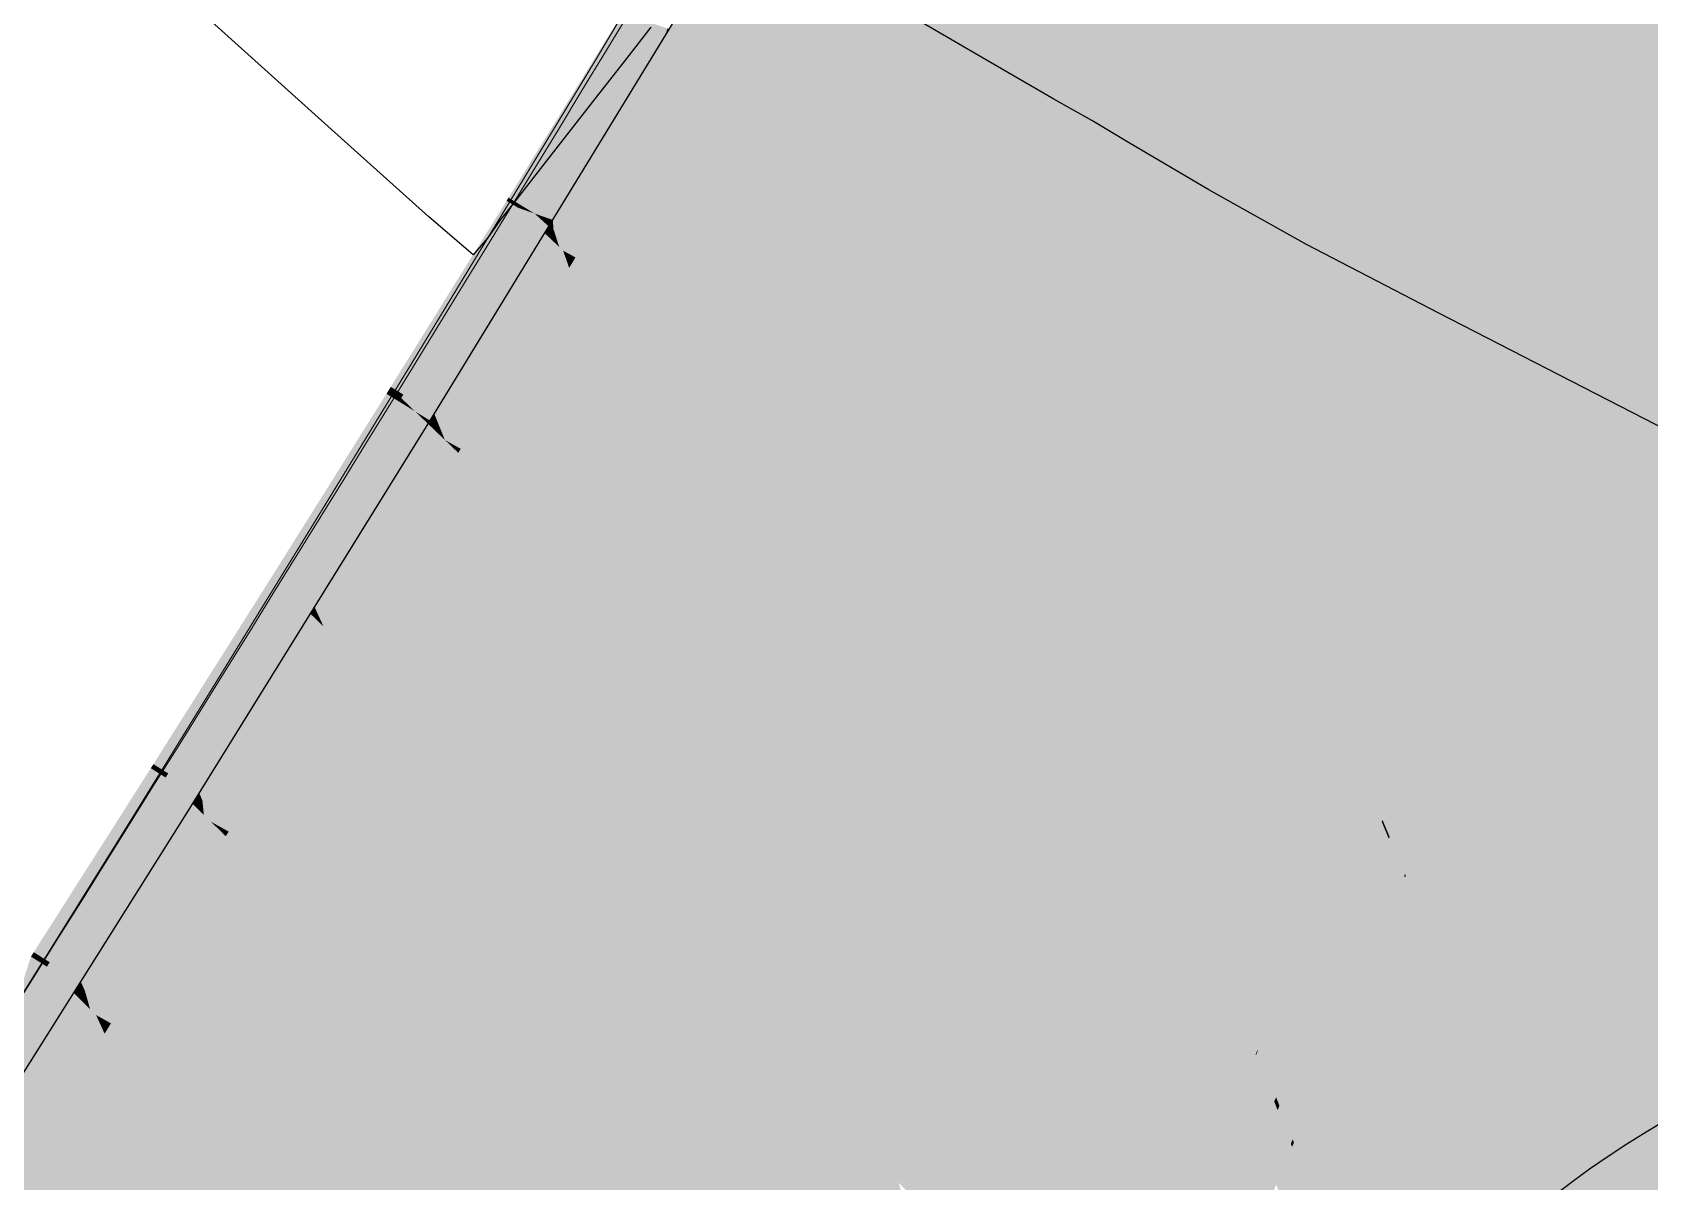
# Model space of a CAD drawing. Header units: millimetres. Extents: x 340454 to 342791, y 6993867 to 6995092.
# Drawn here: x 340717.391 to 340721.198, y 6994467.883 to 6994470.589 of the extents above; entities that cross this region are included whole.
import ezdxf

# ---------------------------------------------------------------- set-up
doc = ezdxf.new("R2010")
doc.units = ezdxf.units.MM
doc.header["$LTSCALE"] = 10
for name, color, linetype in [('A-MODELAGEM', 7, 'Continuous'), ('F-HZ-CORREDOR-FEAT', 2, 'Continuous'), ('NUMERO_DOS_LOTES', 165, 'Continuous'), ('T-HM-CURVA_INTERMEDIARIA', 45, 'Continuous'), ('URB-Calçadas', 2, 'Continuous'), ('URB-Quadras', 3, 'Continuous')]:
    doc.layers.add(name, color=color, linetype=linetype)

msp = doc.modelspace()

# ---------------------------------------------------------------- linework, layer by layer
at = {"lineweight": 20}
msp.add_lwpolyline([(340722.6258, 6994477.3139, -0.021462), (340715.5969, 6994465.5717, -0.089425), (340715.3822, 6994462.0823), (340754.7892, 6994451.2595), (340758.9926, 6994467.4562), (340722.6258, 6994477.3139, -0.022322)], format="xyb", close=True, dxfattribs=at)
at = {"layer": 'A-MODELAGEM', "color": 161, "linetype": 'Continuous', "lineweight": -3}
for points in [[(340719.991, 6994471.143), (340720.154, 6994470.7125), (340721.4369, 6994470.2799)], [(340719.991, 6994471.143), (340721.4369, 6994470.2799), (340721.6872, 6994470.7524)], [(340719.1847, 6994470.9284), (340718.9723, 6994470.5683), (340719.3692, 6994470.4319)], [(340719.1847, 6994470.9284), (340719.385, 6994470.4265), (340719.1861, 6994470.9307)], [(340719.1847, 6994470.9284), (340719.3692, 6994470.4319), (340719.385, 6994470.4265)], [(340719.189, 6994470.9356), (340719.1861, 6994470.9307), (340719.385, 6994470.4265)], [(340719.189, 6994470.9356), (340719.3914, 6994470.4243), (340719.1895, 6994470.9365)], [(340719.189, 6994470.9356), (340719.385, 6994470.4265), (340719.3914, 6994470.4243)], [(340719.1925, 6994470.9416), (340719.1895, 6994470.9365), (340719.3914, 6994470.4243)], [(340719.1925, 6994470.9416), (340719.3977, 6994470.4221), (340719.193, 6994470.9423)], [(340719.1925, 6994470.9416), (340719.3914, 6994470.4243), (340719.3977, 6994470.4221)], [(340719.193, 6994470.9423), (340719.3977, 6994470.4221), (340719.6999, 6994470.7016)], [(340719.3977, 6994470.4221), (340719.855, 6994470.265), (340719.6999, 6994470.7016)], [(340719.6999, 6994470.7016), (340719.855, 6994470.265), (340719.7632, 6994470.6636)], [(340719.7694, 6994470.6598), (340720.2932, 6994470.3447), (340720.154, 6994470.7125)], [(340720.154, 6994470.7125), (340720.2932, 6994470.3447), (340721.4369, 6994470.2799)], [(340719.7632, 6994470.6636), (340719.855, 6994470.265), (340719.9413, 6994470.2354)], [(340719.7632, 6994470.6636), (340719.9413, 6994470.2354), (340719.7694, 6994470.6598)], [(340719.7694, 6994470.6598), (340719.9465, 6994470.2336), (340720.2932, 6994470.3447)], [(340719.7694, 6994470.6598), (340719.9413, 6994470.2354), (340719.9465, 6994470.2336)], [(340718.9212, 6994470.4819), (340719.44, 6994470.2415), (340718.9536, 6994470.5364)], [(340718.9646, 6994470.5552), (340718.9536, 6994470.5364), (340719.44, 6994470.2415)], [(340718.9723, 6994470.5683), (340718.9646, 6994470.5552), (340719.3692, 6994470.4319)], [(340718.9646, 6994470.5552), (340719.44, 6994470.2415), (340719.3692, 6994470.4319)], [(340718.921, 6994470.4815), (340718.7039, 6994470.1164), (340719.131, 6994469.967)], [(340718.921, 6994470.4815), (340719.1341, 6994469.9659), (340718.9212, 6994470.4819)], [(340718.921, 6994470.4815), (340719.131, 6994469.967), (340719.1341, 6994469.9659)], [(340718.9212, 6994470.4819), (340719.1341, 6994469.9659), (340719.44, 6994470.2415)], [(340719.3692, 6994470.4319), (340719.44, 6994470.2415), (340719.385, 6994470.4265)], [(340719.385, 6994470.4265), (340719.44, 6994470.2415), (340719.4637, 6994470.2271)], [(340719.385, 6994470.4265), (340719.4637, 6994470.2271), (340719.3914, 6994470.4243)], [(340719.3914, 6994470.4243), (340719.4637, 6994470.2271), (340719.4708, 6994470.2228)], [(340719.3914, 6994470.4243), (340719.4708, 6994470.2228), (340719.3977, 6994470.4221)], [(340719.3977, 6994470.4221), (340719.4708, 6994470.2228), (340719.4778, 6994470.2185)], [(340719.3977, 6994470.4221), (340719.4778, 6994470.2185), (340719.855, 6994470.265)], [(340719.9465, 6994470.2336), (340720.3933, 6994470.0801), (340720.2932, 6994470.3447)], [(340720.2932, 6994470.3447), (340720.3933, 6994470.0801), (340721.185, 6994469.8081)], [(340720.2932, 6994470.3447), (340721.185, 6994469.8081), (340721.4369, 6994470.2799)], [(340721.4369, 6994470.2799), (340721.185, 6994469.8081), (340726.4677, 6994467.6376)], [(340719.1341, 6994469.9659), (340719.6033, 6994469.8018), (340719.44, 6994470.2415)], [(340719.44, 6994470.2415), (340719.6033, 6994469.8018), (340719.4637, 6994470.2271)], [(340719.4637, 6994470.2271), (340719.6033, 6994469.8018), (340719.636, 6994469.7903)], [(340719.4637, 6994470.2271), (340719.636, 6994469.7903), (340719.4708, 6994470.2228)], [(340719.4778, 6994470.2185), (340719.9796, 6994469.9143), (340719.855, 6994470.265)], [(340719.855, 6994470.265), (340719.9796, 6994469.9143), (340719.9413, 6994470.2354)], [(340719.9413, 6994470.2354), (340719.9796, 6994469.9143), (340720.1069, 6994469.8371)], [(340719.9413, 6994470.2354), (340720.1069, 6994469.8371), (340719.9465, 6994470.2336)], [(340719.9465, 6994470.2336), (340720.1069, 6994469.8371), (340720.1127, 6994469.8336)], [(340719.9465, 6994470.2336), (340720.1127, 6994469.8336), (340720.3933, 6994470.0801)], [(340719.4708, 6994470.2228), (340719.636, 6994469.7903), (340719.642, 6994469.7882)], [(340719.4708, 6994470.2228), (340719.642, 6994469.7882), (340719.4778, 6994470.2185)], [(340719.4778, 6994470.2185), (340719.648, 6994469.7862), (340719.9796, 6994469.9143)], [(340719.4778, 6994470.2185), (340719.642, 6994469.7882), (340719.648, 6994469.7862)], [(340718.6949, 6994470.1011), (340719.131, 6994469.967), (340718.7039, 6994470.1164)], [(340718.6697, 6994470.0587), (340719.2157, 6994469.7595), (340718.6847, 6994470.0839)], [(340718.6949, 6994470.1011), (340718.6847, 6994470.0839), (340719.2157, 6994469.7595)], [(340718.6949, 6994470.1011), (340719.2157, 6994469.7595), (340719.131, 6994469.967)], [(340720.1127, 6994469.8336), (340720.598, 6994469.5394), (340720.3933, 6994470.0801)], [(340720.3933, 6994470.0801), (340720.598, 6994469.5394), (340721.185, 6994469.8081)], [(340718.655, 6994470.0341), (340719.0058, 6994469.2681), (340718.6573, 6994470.0379)], [(340718.6573, 6994470.0379), (340719.3706, 6994469.38), (340718.6653, 6994470.0512)], [(340718.6573, 6994470.0379), (340719.0058, 6994469.2681), (340719.3706, 6994469.38)], [(340718.6697, 6994470.0587), (340718.6653, 6994470.0512), (340719.3706, 6994469.38)], [(340718.6697, 6994470.0587), (340719.3706, 6994469.38), (340719.2157, 6994469.7595)], [(340718.6471, 6994470.021), (340718.4143, 6994469.6324), (340718.8959, 6994469.3358)], [(340718.6513, 6994470.0279), (340718.6471, 6994470.021), (340718.8959, 6994469.3358)], [(340718.6513, 6994470.0279), (340718.9044, 6994469.3305), (340718.6516, 6994470.0284)], [(340718.6513, 6994470.0279), (340718.8959, 6994469.3358), (340718.9044, 6994469.3305)], [(340718.655, 6994470.0341), (340718.6516, 6994470.0284), (340718.9044, 6994469.3305)], [(340718.655, 6994470.0341), (340718.9044, 6994469.3305), (340719.0058, 6994469.2681)], [(340719.131, 6994469.967), (340719.2157, 6994469.7595), (340719.1341, 6994469.9659)], [(340719.1341, 6994469.9659), (340719.2157, 6994469.7595), (340719.2205, 6994469.7565)], [(340719.1341, 6994469.9659), (340719.2205, 6994469.7565), (340719.6033, 6994469.8018)], [(340719.648, 6994469.7862), (340720.0786, 6994469.6355), (340719.9796, 6994469.9143)], [(340719.9796, 6994469.9143), (340720.0786, 6994469.6355), (340720.1069, 6994469.8371)], [(340720.1069, 6994469.8371), (340720.0786, 6994469.6355), (340720.2099, 6994469.5896)], [(340720.1069, 6994469.8371), (340720.2099, 6994469.5896), (340720.1127, 6994469.8336)], [(340720.1127, 6994469.8336), (340720.2148, 6994469.5879), (340720.598, 6994469.5394)], [(340720.1127, 6994469.8336), (340720.2099, 6994469.5896), (340720.2148, 6994469.5879)], [(340719.2205, 6994469.7565), (340719.7375, 6994469.4406), (340719.6033, 6994469.8018)], [(340719.6033, 6994469.8018), (340719.7375, 6994469.4406), (340719.636, 6994469.7903)], [(340719.636, 6994469.7903), (340719.7375, 6994469.4406), (340719.7856, 6994469.4112)], [(340719.636, 6994469.7903), (340719.7856, 6994469.4112), (340719.642, 6994469.7882)], [(340719.642, 6994469.7882), (340719.7856, 6994469.4112), (340719.7922, 6994469.4072)], [(340719.642, 6994469.7882), (340719.7922, 6994469.4072), (340719.648, 6994469.7862)], [(340719.648, 6994469.7862), (340719.7922, 6994469.4072), (340719.7987, 6994469.4032)], [(340719.648, 6994469.7862), (340719.7987, 6994469.4032), (340720.0786, 6994469.6355)], [(340720.598, 6994469.5394), (340720.9314, 6994469.3372), (340721.185, 6994469.8081)], [(340721.185, 6994469.8081), (340720.9314, 6994469.3372), (340726.387, 6994467.3422)], [(340721.185, 6994469.8081), (340726.387, 6994467.3422), (340726.4677, 6994467.6376)], [(340719.2157, 6994469.7595), (340719.3706, 6994469.38), (340719.2205, 6994469.7565)], [(340719.2205, 6994469.7565), (340719.3793, 6994469.3717), (340719.7375, 6994469.4406)], [(340719.2205, 6994469.7565), (340719.3706, 6994469.38), (340719.3793, 6994469.3717)], [(340718.3997, 6994469.6082), (340718.8959, 6994469.3358), (340718.4143, 6994469.6324)], [(340719.7987, 6994469.4032), (340720.2616, 6994469.1204), (340720.0786, 6994469.6355)], [(340720.0786, 6994469.6355), (340720.2616, 6994469.1204), (340720.2099, 6994469.5896)], [(340718.3826, 6994469.5797), (340718.6826, 6994468.8464), (340718.3827, 6994469.5799)], [(340718.3827, 6994469.5799), (340719.0178, 6994468.9998), (340718.394, 6994469.5986)], [(340718.3827, 6994469.5799), (340718.6826, 6994468.8464), (340719.0178, 6994468.9998)], [(340718.3997, 6994469.6082), (340718.394, 6994469.5986), (340719.0178, 6994468.9998)], [(340718.3997, 6994469.6082), (340719.0178, 6994468.9998), (340718.8959, 6994469.3358)], [(340720.2099, 6994469.5896), (340720.2616, 6994469.1204), (340720.4539, 6994469.0028)], [(340720.2099, 6994469.5896), (340720.4539, 6994469.0028), (340720.2148, 6994469.5879)], [(340720.2148, 6994469.5879), (340720.4539, 6994469.0028), (340720.4592, 6994468.9996)], [(340720.2148, 6994469.5879), (340720.4592, 6994468.9996), (340720.6353, 6994469.4408)], [(340720.2148, 6994469.5879), (340720.6353, 6994469.4408), (340720.598, 6994469.5394)], [(340718.3725, 6994469.563), (340718.1422, 6994469.1817), (340718.6567, 6994468.8624)], [(340718.377, 6994469.5705), (340718.3725, 6994469.563), (340718.6567, 6994468.8624)], [(340718.377, 6994469.5705), (340718.6669, 6994468.8561), (340718.3774, 6994469.5712)], [(340718.377, 6994469.5705), (340718.6567, 6994468.8624), (340718.6669, 6994468.8561)], [(340718.3821, 6994469.5789), (340718.3774, 6994469.5712), (340718.6669, 6994468.8561)], [(340718.3821, 6994469.5789), (340718.677, 6994468.8498), (340718.3824, 6994469.5794)], [(340718.3821, 6994469.5789), (340718.6669, 6994468.8561), (340718.677, 6994468.8498)], [(340718.3826, 6994469.5797), (340718.3824, 6994469.5794), (340718.677, 6994468.8498)], [(340718.3826, 6994469.5797), (340718.677, 6994468.8498), (340718.6826, 6994468.8464)], [(340720.598, 6994469.5394), (340720.6353, 6994469.4408), (340720.9314, 6994469.3372)], [(340719.3793, 6994469.3717), (340719.973, 6994468.8067), (340719.7375, 6994469.4406)], [(340719.7375, 6994469.4406), (340719.973, 6994468.8067), (340719.7856, 6994469.4112)], [(340720.6353, 6994469.4408), (340720.4592, 6994468.9996), (340720.7751, 6994469.0712)], [(340720.6353, 6994469.4408), (340720.7751, 6994469.0712), (340720.9314, 6994469.3372)], [(340719.7856, 6994469.4112), (340720.0549, 6994468.7288), (340719.7922, 6994469.4072)], [(340719.7856, 6994469.4112), (340719.973, 6994468.8067), (340720.0549, 6994468.7288)], [(340719.7922, 6994469.4072), (340720.0622, 6994468.7218), (340719.7987, 6994469.4032)], [(340719.7922, 6994469.4072), (340720.0549, 6994468.7288), (340720.0622, 6994468.7218)], [(340719.7987, 6994469.4032), (340720.0696, 6994468.7149), (340720.2616, 6994469.1204)], [(340719.7987, 6994469.4032), (340720.0622, 6994468.7218), (340720.0696, 6994468.7149)], [(340719.0058, 6994469.2681), (340719.5541, 6994468.9304), (340719.3706, 6994469.38)], [(340719.3706, 6994469.38), (340719.5541, 6994468.9304), (340719.3793, 6994469.3717)], [(340719.3793, 6994469.3717), (340719.5639, 6994468.9244), (340719.973, 6994468.8067)], [(340719.3793, 6994469.3717), (340719.5541, 6994468.9304), (340719.5639, 6994468.9244)], [(340718.8959, 6994469.3358), (340719.0178, 6994468.9998), (340718.9044, 6994469.3305)], [(340718.9044, 6994469.3305), (340719.0276, 6994468.9904), (340719.0058, 6994469.2681)], [(340718.9044, 6994469.3305), (340719.0178, 6994468.9998), (340719.0276, 6994468.9904)], [(340720.7958, 6994469.0167), (340720.9314, 6994469.3372), (340720.7751, 6994469.0712)], [(340720.7964, 6994469.0149), (340720.9314, 6994469.3372), (340720.7958, 6994469.0167)], [(340720.7964, 6994469.0149), (340726.3078, 6994467.0523), (340720.9314, 6994469.3372)], [(340720.9314, 6994469.3372), (340726.3078, 6994467.0523), (340726.387, 6994467.3422)], [(340719.0058, 6994469.2681), (340719.2113, 6994468.8141), (340719.5541, 6994468.9304)], [(340719.0058, 6994469.2681), (340719.0276, 6994468.9904), (340719.2113, 6994468.8141)], [(340718.1292, 6994469.1601), (340718.6567, 6994468.8624), (340718.1422, 6994469.1817)], [(340718.1023, 6994469.1159), (340718.452, 6994468.3671), (340718.1069, 6994469.1235)], [(340718.1069, 6994469.1235), (340718.8131, 6994468.477), (340718.1211, 6994469.1468)], [(340718.1069, 6994469.1235), (340718.452, 6994468.3671), (340718.8131, 6994468.477)], [(340718.1292, 6994469.1601), (340718.1211, 6994469.1468), (340718.8131, 6994468.477)], [(340718.1292, 6994469.1601), (340718.8131, 6994468.477), (340718.6567, 6994468.8624)], [(340718.0996, 6994469.1116), (340717.8686, 6994468.7319), (340718.3373, 6994468.4388)], [(340718.1023, 6994469.1159), (340718.0996, 6994469.1116), (340718.3373, 6994468.4388)], [(340718.1023, 6994469.1159), (340718.3373, 6994468.4388), (340718.452, 6994468.3671)], [(340720.2616, 6994469.1204), (340720.0696, 6994468.7149), (340720.4598, 6994468.5622)], [(340720.2616, 6994469.1204), (340720.4598, 6994468.5622), (340720.4539, 6994469.0028)], [(340720.4592, 6994468.9996), (340720.6607, 6994468.8765), (340720.7751, 6994469.0712)], [(340720.7958, 6994469.0167), (340720.7751, 6994469.0712), (340720.6607, 6994468.8765)], [(340720.6223, 6994468.607), (340720.7964, 6994469.0149), (340720.7958, 6994469.0167)], [(340720.6223, 6994468.607), (340720.7958, 6994469.0167), (340720.6607, 6994468.8765)], [(340720.624, 6994468.6031), (340720.7964, 6994469.0149), (340720.6223, 6994468.607)], [(340722.8629, 6994463.5548), (340720.7964, 6994469.0149), (340720.624, 6994468.6031)], [(340722.8629, 6994463.5548), (340726.3078, 6994467.0523), (340720.7964, 6994469.0149)], [(340718.6826, 6994468.8464), (340719.1872, 6994468.5332), (340719.0178, 6994468.9998)], [(340719.0178, 6994468.9998), (340719.1872, 6994468.5332), (340719.0276, 6994468.9904)], [(340719.0276, 6994468.9904), (340719.195, 6994468.5284), (340719.2113, 6994468.8141)], [(340719.0276, 6994468.9904), (340719.1872, 6994468.5332), (340719.195, 6994468.5284)], [(340720.4539, 6994469.0028), (340720.5673, 6994468.7303), (340720.4592, 6994468.9996)], [(340720.4539, 6994469.0028), (340720.4598, 6994468.5622), (340720.5673, 6994468.7303)], [(340720.4592, 6994468.9996), (340720.5696, 6994468.734), (340720.6607, 6994468.8765)], [(340720.4592, 6994468.9996), (340720.5673, 6994468.7303), (340720.5696, 6994468.734)], [(340719.2113, 6994468.8141), (340719.853, 6994468.1982), (340719.5541, 6994468.9304)], [(340719.5541, 6994468.9304), (340719.853, 6994468.1982), (340719.5639, 6994468.9244)], [(340719.5639, 6994468.9244), (340720.0377, 6994468.6326), (340719.973, 6994468.8067)], [(340719.5639, 6994468.9244), (340719.8704, 6994468.1815), (340720.0377, 6994468.6326)], [(340719.5639, 6994468.9244), (340719.853, 6994468.1982), (340719.8704, 6994468.1815)], [(340718.6567, 6994468.8624), (340718.8131, 6994468.477), (340718.6669, 6994468.8561)], [(340720.5843, 6994468.6987), (340720.6607, 6994468.8765), (340720.5696, 6994468.734)], [(340720.5847, 6994468.6975), (340720.6607, 6994468.8765), (340720.5843, 6994468.6987)], [(340720.5861, 6994468.6943), (340720.6607, 6994468.8765), (340720.5847, 6994468.6975)], [(340720.6223, 6994468.607), (340720.6607, 6994468.8765), (340720.5861, 6994468.6943)], [(340718.6669, 6994468.8561), (340718.8251, 6994468.4654), (340718.677, 6994468.8498)], [(340718.6669, 6994468.8561), (340718.8131, 6994468.477), (340718.8251, 6994468.4654)], [(340718.677, 6994468.8498), (340718.837, 6994468.4538), (340718.6826, 6994468.8464)], [(340718.677, 6994468.8498), (340718.8251, 6994468.4654), (340718.837, 6994468.4538)], [(340718.6826, 6994468.8464), (340718.837, 6994468.4538), (340718.8471, 6994468.444)], [(340718.6826, 6994468.8464), (340718.8471, 6994468.444), (340719.1872, 6994468.5332)], [(340719.2113, 6994468.8141), (340719.195, 6994468.5284), (340719.3976, 6994468.4027)], [(340719.2113, 6994468.8141), (340719.3976, 6994468.4027), (340719.853, 6994468.1982)], [(340719.973, 6994468.8067), (340720.0377, 6994468.6326), (340720.0549, 6994468.7288)], [(340717.8534, 6994468.7069), (340717.8467, 6994468.6959), (340718.457, 6994468.1001)], [(340717.8534, 6994468.7069), (340718.3373, 6994468.4388), (340717.8686, 6994468.7319)], [(340717.8534, 6994468.7069), (340718.457, 6994468.1001), (340718.3373, 6994468.4388)], [(340720.0549, 6994468.7288), (340720.0377, 6994468.6326), (340720.1105, 6994468.5878)], [(340720.0549, 6994468.7288), (340720.1105, 6994468.5878), (340720.0622, 6994468.7218)], [(340720.0622, 6994468.7218), (340720.1165, 6994468.5841), (340720.0696, 6994468.7149)], [(340720.0622, 6994468.7218), (340720.1105, 6994468.5878), (340720.1165, 6994468.5841)], [(340720.0696, 6994468.7149), (340720.3729, 6994468.4262), (340720.4598, 6994468.5622)], [(340720.0696, 6994468.7149), (340720.1225, 6994468.5804), (340720.3729, 6994468.4262)], [(340720.0696, 6994468.7149), (340720.1165, 6994468.5841), (340720.1225, 6994468.5804)], [(340720.4598, 6994468.5622), (340720.5823, 6994468.6941), (340720.5673, 6994468.7303)], [(340720.5843, 6994468.6987), (340720.5696, 6994468.734), (340720.5673, 6994468.7303)], [(340720.5823, 6994468.6941), (340720.5843, 6994468.6987), (340720.5673, 6994468.7303)], [(340717.8332, 6994468.674), (340717.8277, 6994468.665), (340718.1117, 6994467.9565)], [(340717.8332, 6994468.674), (340718.1236, 6994467.949), (340717.8336, 6994468.6746)], [(340717.8332, 6994468.674), (340718.1117, 6994467.9565), (340718.1236, 6994467.949)], [(340717.8338, 6994468.675), (340717.8336, 6994468.6746), (340718.1236, 6994467.949)], [(340717.8338, 6994468.675), (340718.1301, 6994467.9449), (340717.834, 6994468.6753)], [(340717.8338, 6994468.675), (340718.1236, 6994467.949), (340718.1301, 6994467.9449)], [(340717.834, 6994468.6753), (340718.457, 6994468.1001), (340717.8467, 6994468.6959)], [(340717.834, 6994468.6753), (340718.1301, 6994467.9449), (340718.457, 6994468.1001)], [(340720.4896, 6994468.4785), (340720.5823, 6994468.6941), (340720.4598, 6994468.5622)], [(340720.4896, 6994468.4785), (340720.5828, 6994468.693), (340720.5823, 6994468.6941)], [(340720.4905, 6994468.4757), (340720.5828, 6994468.693), (340720.4896, 6994468.4785)], [(340720.4905, 6994468.4757), (340720.5842, 6994468.6897), (340720.5828, 6994468.693)], [(340720.4933, 6994468.4679), (340720.5842, 6994468.6897), (340720.4905, 6994468.4757)], [(340720.6204, 6994468.6025), (340720.5842, 6994468.6897), (340720.4933, 6994468.4679)], [(340720.5823, 6994468.6941), (340720.5847, 6994468.6975), (340720.5843, 6994468.6987)], [(340720.5828, 6994468.693), (340720.5847, 6994468.6975), (340720.5823, 6994468.6941)], [(340720.5828, 6994468.693), (340720.5861, 6994468.6943), (340720.5847, 6994468.6975)], [(340720.5842, 6994468.6897), (340720.5861, 6994468.6943), (340720.5828, 6994468.693)], [(340720.6223, 6994468.607), (340720.5861, 6994468.6943), (340720.5842, 6994468.6897)], [(340720.6204, 6994468.6025), (340720.6223, 6994468.607), (340720.5842, 6994468.6897)], [(340717.8277, 6994468.665), (340717.5935, 6994468.283), (340718.1117, 6994467.9565)], [(340720.0377, 6994468.6326), (340719.8704, 6994468.1815), (340720.2089, 6994468.1718)], [(340720.0377, 6994468.6326), (340720.2089, 6994468.1718), (340720.1105, 6994468.5878)], [(340720.5253, 6994468.3778), (340720.6204, 6994468.6025), (340720.4933, 6994468.4679)], [(340720.5253, 6994468.3778), (340720.6221, 6994468.5985), (340720.6204, 6994468.6025)], [(340720.5273, 6994468.3722), (340720.6221, 6994468.5985), (340720.5253, 6994468.3778)], [(340722.7236, 6994463.5457), (340720.6221, 6994468.5985), (340720.5273, 6994468.3722)], [(340720.624, 6994468.6031), (340720.6223, 6994468.607), (340720.6204, 6994468.6025)], [(340720.6221, 6994468.5985), (340720.624, 6994468.6031), (340720.6204, 6994468.6025)], [(340722.7252, 6994463.5458), (340720.624, 6994468.6031), (340720.6221, 6994468.5985)], [(340722.7236, 6994463.5457), (340722.7252, 6994463.5458), (340720.6221, 6994468.5985)], [(340722.7252, 6994463.5458), (340722.8629, 6994463.5548), (340720.624, 6994468.6031)], [(340720.1105, 6994468.5878), (340720.2089, 6994468.1718), (340720.2497, 6994468.2351)], [(340720.1105, 6994468.5878), (340720.2497, 6994468.2351), (340720.1165, 6994468.5841)], [(340720.1165, 6994468.5841), (340720.2497, 6994468.2351), (340720.2524, 6994468.2393)], [(340720.1165, 6994468.5841), (340720.2524, 6994468.2393), (340720.1225, 6994468.5804)], [(340720.1225, 6994468.5804), (340720.2551, 6994468.2434), (340720.3729, 6994468.4262)], [(340720.1225, 6994468.5804), (340720.2524, 6994468.2393), (340720.2551, 6994468.2434)], [(340720.3729, 6994468.4262), (340720.4896, 6994468.4785), (340720.4598, 6994468.5622)], [(340718.8471, 6994468.444), (340719.4213, 6994467.8882), (340719.1872, 6994468.5332)], [(340719.1872, 6994468.5332), (340719.4213, 6994467.8882), (340719.195, 6994468.5284)], [(340719.195, 6994468.5284), (340719.4299, 6994467.8799), (340719.3976, 6994468.4027)], [(340719.195, 6994468.5284), (340719.4213, 6994467.8882), (340719.4299, 6994467.8799)], [(340718.452, 6994468.3671), (340718.9955, 6994468.0272), (340718.8131, 6994468.477)], [(340718.8131, 6994468.477), (340718.9955, 6994468.0272), (340718.8251, 6994468.4654)], [(340720.3189, 6994468.0814), (340720.4905, 6994468.4757), (340720.4896, 6994468.4785)], [(340720.3189, 6994468.0814), (340720.4896, 6994468.4785), (340720.3729, 6994468.4262)], [(340718.3373, 6994468.4388), (340718.457, 6994468.1001), (340718.452, 6994468.3671)], [(340718.8251, 6994468.4654), (340718.9955, 6994468.0272), (340719.0047, 6994468.0215)], [(340718.8251, 6994468.4654), (340719.0047, 6994468.0215), (340718.837, 6994468.4538)], [(340718.837, 6994468.4538), (340719.0047, 6994468.0215), (340719.0139, 6994468.0157)], [(340718.837, 6994468.4538), (340719.0139, 6994468.0157), (340718.8471, 6994468.444)], [(340718.8471, 6994468.444), (340719.0139, 6994468.0157), (340719.0251, 6994468.0088)], [(340718.8471, 6994468.444), (340719.0251, 6994468.0088), (340719.4213, 6994467.8882)], [(340720.3209, 6994468.0762), (340720.4905, 6994468.4757), (340720.3189, 6994468.0814)], [(340720.3209, 6994468.0762), (340720.4933, 6994468.4679), (340720.4905, 6994468.4757)], [(340720.3267, 6994468.0614), (340720.4933, 6994468.4679), (340720.3209, 6994468.0762)], [(340720.5253, 6994468.3778), (340720.4933, 6994468.4679), (340720.3267, 6994468.0614)], [(340719.3976, 6994468.4027), (340719.4299, 6994467.8799), (340719.7929, 6994467.5295)], [(340719.3976, 6994468.4027), (340719.7929, 6994467.5295), (340719.8958, 6994468.0935)], [(340719.3976, 6994468.4027), (340719.8958, 6994468.0935), (340719.853, 6994468.1982)], [(340720.2751, 6994468.1925), (340720.3729, 6994468.4262), (340720.2551, 6994468.2434)], [(340720.2759, 6994468.1906), (340720.3729, 6994468.4262), (340720.2751, 6994468.1925)], [(340720.3189, 6994468.0814), (340720.3729, 6994468.4262), (340720.2759, 6994468.1906)], [(340718.452, 6994468.3671), (340718.6676, 6994467.8945), (340718.9955, 6994468.0272)], [(340718.452, 6994468.3671), (340718.457, 6994468.1001), (340718.6676, 6994467.8945)], [(340720.3579, 6994467.9822), (340720.5253, 6994468.3778), (340720.3267, 6994468.0614)], [(340720.3579, 6994467.9822), (340720.5273, 6994468.3722), (340720.5253, 6994468.3778)], [(340720.3608, 6994467.9747), (340720.5273, 6994468.3722), (340720.3579, 6994467.9822)], [(340722.2525, 6994463.515), (340720.5273, 6994468.3722), (340720.3608, 6994467.9747)], [(340722.2525, 6994463.515), (340722.7236, 6994463.5457), (340720.5273, 6994468.3722)], [(340717.5764, 6994468.2553), (340717.5707, 6994468.246), (340718.2729, 6994467.5546)], [(340717.5764, 6994468.2553), (340718.1117, 6994467.9565), (340717.5935, 6994468.283)], [(340717.5764, 6994468.2553), (340718.2729, 6994467.5546), (340718.1117, 6994467.9565)], [(340717.5515, 6994468.215), (340717.5457, 6994468.2056), (340717.7703, 6994467.5472)], [(340717.5515, 6994468.215), (340717.7817, 6994467.54), (340717.5521, 6994468.2159)], [(340717.5515, 6994468.215), (340717.7703, 6994467.5472), (340717.7817, 6994467.54)], [(340717.5577, 6994468.225), (340717.5521, 6994468.2159), (340717.7817, 6994467.54)], [(340717.5577, 6994468.225), (340717.9183, 6994467.4532), (340717.5615, 6994468.231)], [(340717.5577, 6994468.225), (340717.7817, 6994467.54), (340717.9183, 6994467.4532)], [(340717.5615, 6994468.231), (340718.2729, 6994467.5546), (340717.5707, 6994468.246)], [(340717.5615, 6994468.231), (340717.9183, 6994467.4532), (340718.2729, 6994467.5546)], [(340720.2089, 6994468.1718), (340720.2707, 6994468.1819), (340720.2497, 6994468.2351)], [(340720.2729, 6994468.1872), (340720.2524, 6994468.2393), (340720.2497, 6994468.2351)], [(340720.2707, 6994468.1819), (340720.2729, 6994468.1872), (340720.2497, 6994468.2351)], [(340720.2751, 6994468.1925), (340720.2551, 6994468.2434), (340720.2524, 6994468.2393)], [(340720.2729, 6994468.1872), (340720.2751, 6994468.1925), (340720.2524, 6994468.2393)], [(340717.5457, 6994468.2056), (340717.3168, 6994467.8352), (340717.7703, 6994467.5472)], [(340719.853, 6994468.1982), (340719.8958, 6994468.0935), (340719.8704, 6994468.1815)], [(340719.8704, 6994468.1815), (340720.0835, 6994467.977), (340720.2089, 6994468.1718)], [(340719.8704, 6994468.1815), (340719.9105, 6994468.0844), (340720.0835, 6994467.977)], [(340719.8704, 6994468.1815), (340719.8958, 6994468.0935), (340719.9105, 6994468.0844)], [(340720.0835, 6994467.977), (340720.236, 6994468.099), (340720.2089, 6994468.1718)], [(340720.236, 6994468.099), (340720.2707, 6994468.1819), (340720.2089, 6994468.1718)], [(340720.236, 6994468.099), (340720.2715, 6994468.1799), (340720.2707, 6994468.1819)], [(340720.237, 6994468.0962), (340720.2715, 6994468.1799), (340720.236, 6994468.099)], [(340720.237, 6994468.0962), (340720.3144, 6994468.0711), (340720.2715, 6994468.1799)], [(340720.2707, 6994468.1819), (340720.2737, 6994468.1852), (340720.2729, 6994468.1872)], [(340720.2715, 6994468.1799), (340720.2737, 6994468.1852), (340720.2707, 6994468.1819)], [(340720.3166, 6994468.0762), (340720.2737, 6994468.1852), (340720.2715, 6994468.1799)], [(340720.3144, 6994468.0711), (340720.3166, 6994468.0762), (340720.2715, 6994468.1799)], [(340720.2729, 6994468.1872), (340720.2759, 6994468.1906), (340720.2751, 6994468.1925)], [(340720.2737, 6994468.1852), (340720.2759, 6994468.1906), (340720.2729, 6994468.1872)], [(340720.3189, 6994468.0814), (340720.2759, 6994468.1906), (340720.2737, 6994468.1852)], [(340720.3166, 6994468.0762), (340720.3189, 6994468.0814), (340720.2737, 6994468.1852)], [(340718.1301, 6994467.9449), (340718.6211, 6994467.6356), (340718.457, 6994468.1001)], [(340718.457, 6994468.1001), (340718.6211, 6994467.6356), (340718.6676, 6994467.8945)], [(340720.0691, 6994467.7), (340720.237, 6994468.0962), (340720.236, 6994468.099)], [(340720.0691, 6994467.7), (340720.236, 6994468.099), (340720.0835, 6994467.977)], [(340720.0715, 6994467.6941), (340720.237, 6994468.0962), (340720.0691, 6994467.7)], [(340720.0715, 6994467.6941), (340720.2779, 6994467.9862), (340720.237, 6994468.0962)], [(340720.2779, 6994467.9862), (340720.3144, 6994468.0711), (340720.237, 6994468.0962)], [(340719.8958, 6994468.0935), (340719.7929, 6994467.5295), (340719.9974, 6994467.8445)], [(340719.8958, 6994468.0935), (340719.9974, 6994467.8445), (340719.9105, 6994468.0844)], [(340719.9105, 6994468.0844), (340720.0048, 6994467.8558), (340720.0835, 6994467.977)], [(340719.9105, 6994468.0844), (340719.9974, 6994467.8445), (340720.0048, 6994467.8558)], [(340720.2779, 6994467.9862), (340720.3165, 6994468.0658), (340720.3144, 6994468.0711)], [(340720.2801, 6994467.9801), (340720.3165, 6994468.0658), (340720.2779, 6994467.9862)], [(340720.2801, 6994467.9801), (340720.3224, 6994468.0509), (340720.3165, 6994468.0658)], [(340720.3144, 6994468.0711), (340720.3187, 6994468.071), (340720.3166, 6994468.0762)], [(340720.3165, 6994468.0658), (340720.3187, 6994468.071), (340720.3144, 6994468.0711)], [(340720.3246, 6994468.0561), (340720.3187, 6994468.071), (340720.3165, 6994468.0658)], [(340720.3224, 6994468.0509), (340720.3246, 6994468.0561), (340720.3165, 6994468.0658)], [(340720.3166, 6994468.0762), (340720.3209, 6994468.0762), (340720.3189, 6994468.0814)], [(340720.3187, 6994468.071), (340720.3209, 6994468.0762), (340720.3166, 6994468.0762)], [(340720.3267, 6994468.0614), (340720.3209, 6994468.0762), (340720.3187, 6994468.071)], [(340720.3246, 6994468.0561), (340720.3267, 6994468.0614), (340720.3187, 6994468.071)], [(340720.3579, 6994467.9822), (340720.3267, 6994468.0614), (340720.3246, 6994468.0561)], [(340718.6676, 6994467.8945), (340719.2997, 6994467.2773), (340718.9955, 6994468.0272)], [(340718.9955, 6994468.0272), (340719.2997, 6994467.2773), (340719.0047, 6994468.0215)], [(340719.0047, 6994468.0215), (340719.2997, 6994467.2773), (340719.31, 6994467.2673)], [(340719.0047, 6994468.0215), (340719.31, 6994467.2673), (340719.0139, 6994468.0157)], [(340720.2865, 6994467.9631), (340720.3224, 6994468.0509), (340720.2801, 6994467.9801)], [(340720.3535, 6994467.9719), (340720.3224, 6994468.0509), (340720.2865, 6994467.9631)], [(340720.3557, 6994467.9771), (340720.3246, 6994468.0561), (340720.3224, 6994468.0509)], [(340720.3535, 6994467.9719), (340720.3557, 6994467.9771), (340720.3224, 6994468.0509)], [(340720.3557, 6994467.9771), (340720.3579, 6994467.9822), (340720.3246, 6994468.0561)], [(340719.0139, 6994468.0157), (340719.31, 6994467.2673), (340719.3202, 6994467.2573)], [(340719.0139, 6994468.0157), (340719.3202, 6994467.2573), (340719.0251, 6994468.0088)], [(340719.0251, 6994468.0088), (340719.3202, 6994467.2573), (340719.3403, 6994467.2377)], [(340719.0251, 6994468.0088), (340719.3403, 6994467.2377), (340719.4811, 6994467.7236)], [(340719.0251, 6994468.0088), (340719.4811, 6994467.7236), (340719.4213, 6994467.8882)], [(340720.1111, 6994467.5982), (340720.2779, 6994467.9862), (340720.0715, 6994467.6941)], [(340720.1111, 6994467.5982), (340720.2801, 6994467.9801), (340720.2779, 6994467.9862)], [(340720.3608, 6994467.9747), (340720.3579, 6994467.9822), (340720.3557, 6994467.9771)], [(340718.1117, 6994467.9565), (340718.2729, 6994467.5546), (340718.1236, 6994467.949)], [(340718.1236, 6994467.949), (340718.2729, 6994467.5546), (340718.2867, 6994467.5409)], [(340718.1236, 6994467.949), (340718.2867, 6994467.5409), (340718.1301, 6994467.9449)], [(340718.1301, 6994467.9449), (340718.2867, 6994467.5409), (340718.2986, 6994467.5292)], [(340718.1301, 6994467.9449), (340718.2986, 6994467.5292), (340718.6211, 6994467.6356)], [(340720.0197, 6994467.8197), (340720.0835, 6994467.977), (340720.0048, 6994467.8558)], [(340720.0204, 6994467.818), (340720.0835, 6994467.977), (340720.0197, 6994467.8197)], [(340720.0691, 6994467.7), (340720.0835, 6994467.977), (340720.0204, 6994467.818)], [(340720.1145, 6994467.59), (340720.2801, 6994467.9801), (340720.1111, 6994467.5982)], [(340720.1145, 6994467.59), (340720.2865, 6994467.9631), (340720.2801, 6994467.9801)], [(340720.1241, 6994467.5668), (340720.2865, 6994467.9631), (340720.1145, 6994467.59)], [(340720.3161, 6994467.8834), (340720.2865, 6994467.9631), (340720.1241, 6994467.5668)], [(340720.3161, 6994467.8834), (340720.3535, 6994467.9719), (340720.2865, 6994467.9631)], [(340720.3161, 6994467.8834), (340720.3565, 6994467.9644), (340720.3535, 6994467.9719)], [(340720.3191, 6994467.8752), (340720.3565, 6994467.9644), (340720.3161, 6994467.8834)], [(340722.1157, 6994463.5061), (340720.3565, 6994467.9644), (340720.3191, 6994467.8752)], [(340720.3587, 6994467.9696), (340720.3557, 6994467.9771), (340720.3535, 6994467.9719)], [(340720.3565, 6994467.9644), (340720.3587, 6994467.9696), (340720.3535, 6994467.9719)], [(340720.3587, 6994467.9696), (340720.3608, 6994467.9747), (340720.3557, 6994467.9771)], [(340722.1175, 6994463.5062), (340720.3587, 6994467.9696), (340720.3565, 6994467.9644)], [(340722.1157, 6994463.5061), (340722.1175, 6994463.5062), (340720.3565, 6994467.9644)], [(340722.1193, 6994463.5063), (340720.3608, 6994467.9747), (340720.3587, 6994467.9696)], [(340722.1175, 6994463.5062), (340722.1193, 6994463.5063), (340720.3587, 6994467.9696)], [(340722.1193, 6994463.5063), (340722.2525, 6994463.515), (340720.3608, 6994467.9747)], [(340718.6676, 6994467.8945), (340718.6211, 6994467.6356), (340718.8521, 6994467.49)], [(340718.6676, 6994467.8945), (340718.8521, 6994467.49), (340719.2997, 6994467.2773)], [(340719.4213, 6994467.8882), (340719.4811, 6994467.7236), (340719.4299, 6994467.8799)], [(340720.1527, 6994467.4974), (340720.3161, 6994467.8834), (340720.1241, 6994467.5668)], [(340720.1527, 6994467.4974), (340720.3191, 6994467.8752), (340720.3161, 6994467.8834)]]:
    msp.add_solid(points, dxfattribs=at)
at = {"layer": 'A-MODELAGEM', "color": 11, "linetype": 'Continuous', "lineweight": -3}
for points in [[(340718.8899, 6994470.5966), (340718.9723, 6994470.5683), (340719.1847, 6994470.9284)], [(340718.7411, 6994470.5151), (340718.7838, 6994470.6393), (340718.5122, 6994470.1995)], [(340718.7411, 6994470.5151), (340718.8078, 6994470.6248), (340718.7838, 6994470.6393)], [(340718.8804, 6994470.5808), (340718.8078, 6994470.6248), (340718.7411, 6994470.5151)], [(340718.8804, 6994470.5808), (340718.8863, 6994470.5978), (340718.8078, 6994470.6248)], [(340718.6165, 6994470.147), (340718.921, 6994470.4815), (340718.8804, 6994470.5808)], [(340718.6165, 6994470.147), (340718.8804, 6994470.5808), (340718.7411, 6994470.5151)], [(340718.8804, 6994470.5808), (340718.8899, 6994470.5966), (340718.8863, 6994470.5978)], [(340718.8804, 6994470.5808), (340718.9723, 6994470.5683), (340718.8899, 6994470.5966)], [(340718.8804, 6994470.5808), (340718.9212, 6994470.4819), (340718.9536, 6994470.5364)], [(340718.8804, 6994470.5808), (340718.921, 6994470.4815), (340718.9212, 6994470.4819)], [(340718.8804, 6994470.5808), (340718.9536, 6994470.5364), (340718.9646, 6994470.5552)], [(340718.8804, 6994470.5808), (340718.9646, 6994470.5552), (340718.9723, 6994470.5683)], [(340718.539, 6994470.1831), (340718.7411, 6994470.5151), (340718.5122, 6994470.1995)], [(340718.5736, 6994470.162), (340718.7411, 6994470.5151), (340718.539, 6994470.1831)], [(340718.6146, 6994470.1476), (340718.7411, 6994470.5151), (340718.5736, 6994470.162)], [(340718.6165, 6994470.147), (340718.7411, 6994470.5151), (340718.6146, 6994470.1476)], [(340718.6165, 6994470.147), (340718.7039, 6994470.1164), (340718.921, 6994470.4815)], [(340718.4617, 6994470.057), (340718.5076, 6994470.1921), (340718.235, 6994469.7539)], [(340718.4617, 6994470.057), (340718.5345, 6994470.1757), (340718.5076, 6994470.1921)], [(340718.5345, 6994470.1757), (340718.5122, 6994470.1995), (340718.5076, 6994470.1921)], [(340718.5345, 6994470.1757), (340718.5378, 6994470.1811), (340718.5122, 6994470.1995)], [(340718.5378, 6994470.1811), (340718.539, 6994470.1831), (340718.5122, 6994470.1995)], [(340718.5975, 6994470.1157), (340718.5345, 6994470.1757), (340718.4617, 6994470.057)], [(340718.5557, 6994470.1683), (340718.5378, 6994470.1811), (340718.5345, 6994470.1757)], [(340718.6071, 6994470.1314), (340718.5557, 6994470.1683), (340718.5345, 6994470.1757)], [(340718.5975, 6994470.1157), (340718.6071, 6994470.1314), (340718.5345, 6994470.1757)], [(340718.5557, 6994470.1683), (340718.539, 6994470.1831), (340718.5378, 6994470.1811)], [(340718.5736, 6994470.162), (340718.539, 6994470.1831), (340718.5557, 6994470.1683)], [(340718.6071, 6994470.1314), (340718.5736, 6994470.162), (340718.5557, 6994470.1683)], [(340718.6071, 6994470.1314), (340718.6116, 6994470.1388), (340718.5736, 6994470.162)], [(340718.6116, 6994470.1388), (340718.6146, 6994470.1476), (340718.5736, 6994470.162)], [(340718.3373, 6994469.691), (340718.5975, 6994470.1157), (340718.4617, 6994470.057)], [(340718.3373, 6994469.691), (340718.6208, 6994470.0935), (340718.5975, 6994470.1157)], [(340718.5975, 6994470.1157), (340718.6208, 6994470.0935), (340718.6071, 6994470.1314)], [(340718.6071, 6994470.1314), (340718.6163, 6994470.1257), (340718.6116, 6994470.1388)], [(340718.6071, 6994470.1314), (340718.6208, 6994470.0935), (340718.6163, 6994470.1257)], [(340718.6116, 6994470.1388), (340718.6165, 6994470.147), (340718.6146, 6994470.1476)], [(340718.6116, 6994470.1388), (340718.618, 6994470.1247), (340718.6165, 6994470.147)], [(340718.6116, 6994470.1388), (340718.6163, 6994470.1257), (340718.618, 6994470.1247)], [(340718.6163, 6994470.1257), (340718.6318, 6994470.0831), (340718.618, 6994470.1247)], [(340718.6163, 6994470.1257), (340718.6208, 6994470.0935), (340718.6318, 6994470.0831)], [(340718.6165, 6994470.147), (340718.618, 6994470.1247), (340718.6949, 6994470.1011)], [(340718.6165, 6994470.147), (340718.6949, 6994470.1011), (340718.7039, 6994470.1164)], [(340718.618, 6994470.1247), (340718.6406, 6994470.0747), (340718.6697, 6994470.0587)], [(340718.618, 6994470.1247), (340718.6697, 6994470.0587), (340718.6847, 6994470.0839)], [(340718.618, 6994470.1247), (340718.6318, 6994470.0831), (340718.6406, 6994470.0747)], [(340718.618, 6994470.1247), (340718.6847, 6994470.0839), (340718.6949, 6994470.1011)], [(340718.3373, 6994469.691), (340718.3433, 6994469.676), (340718.6208, 6994470.0935)], [(340718.3433, 6994469.676), (340718.6471, 6994470.021), (340718.6208, 6994470.0935)], [(340718.6208, 6994470.0935), (340718.6471, 6994470.021), (340718.6513, 6994470.0279)], [(340718.6208, 6994470.0935), (340718.6513, 6994470.0279), (340718.6318, 6994470.0831)], [(340718.6318, 6994470.0831), (340718.6516, 6994470.0284), (340718.655, 6994470.0341)], [(340718.6318, 6994470.0831), (340718.655, 6994470.0341), (340718.6406, 6994470.0747)], [(340718.6318, 6994470.0831), (340718.6513, 6994470.0279), (340718.6516, 6994470.0284)], [(340718.2646, 6994469.7357), (340718.4617, 6994470.057), (340718.235, 6994469.7539)], [(340718.3373, 6994469.691), (340718.4617, 6994470.057), (340718.2646, 6994469.7357)], [(340718.6406, 6994470.0747), (340718.6653, 6994470.0512), (340718.6697, 6994470.0587)], [(340718.6406, 6994470.0747), (340718.6573, 6994470.0379), (340718.6653, 6994470.0512)], [(340718.6406, 6994470.0747), (340718.655, 6994470.0341), (340718.6573, 6994470.0379)], [(340718.3433, 6994469.676), (340718.4143, 6994469.6324), (340718.6471, 6994470.021)], [(340718.176, 6994469.5923), (340718.2249, 6994469.7376), (340717.9508, 6994469.3004)], [(340718.176, 6994469.5923), (340718.2545, 6994469.7194), (340718.2249, 6994469.7376)], [(340718.2518, 6994469.7298), (340718.2299, 6994469.7458), (340718.2249, 6994469.7376)], [(340718.2545, 6994469.7194), (340718.2518, 6994469.7298), (340718.2249, 6994469.7376)], [(340718.2596, 6994469.7275), (340718.235, 6994469.7539), (340718.2299, 6994469.7458)], [(340718.2596, 6994469.7275), (340718.2299, 6994469.7458), (340718.2518, 6994469.7298)], [(340718.2596, 6994469.7275), (340718.2632, 6994469.7334), (340718.235, 6994469.7539)], [(340718.2632, 6994469.7334), (340718.2646, 6994469.7357), (340718.235, 6994469.7539)], [(340718.3322, 6994469.6829), (340718.2632, 6994469.7334), (340718.2596, 6994469.7275)], [(340718.3373, 6994469.691), (340718.2646, 6994469.7357), (340718.2632, 6994469.7334)], [(340718.3322, 6994469.6829), (340718.3373, 6994469.691), (340718.2632, 6994469.7334)], [(340718.2923, 6994469.6961), (340718.2545, 6994469.7194), (340718.176, 6994469.5923)], [(340718.3225, 6994469.6671), (340718.2923, 6994469.6961), (340718.176, 6994469.5923)], [(340718.2581, 6994469.7252), (340718.2596, 6994469.7275), (340718.2518, 6994469.7298)], [(340718.2545, 6994469.7194), (340718.2581, 6994469.7252), (340718.2518, 6994469.7298)], [(340718.2746, 6994469.7132), (340718.2581, 6994469.7252), (340718.2545, 6994469.7194)], [(340718.2923, 6994469.6961), (340718.2746, 6994469.7132), (340718.2545, 6994469.7194)], [(340718.2746, 6994469.7132), (340718.2596, 6994469.7275), (340718.2581, 6994469.7252)], [(340718.3322, 6994469.6829), (340718.2596, 6994469.7275), (340718.2746, 6994469.7132)], [(340718.3272, 6994469.6747), (340718.3322, 6994469.6829), (340718.2746, 6994469.7132)], [(340718.3272, 6994469.6747), (340718.2746, 6994469.7132), (340718.2923, 6994469.6961)], [(340718.3225, 6994469.6671), (340718.3272, 6994469.6747), (340718.2923, 6994469.6961)], [(340718.0559, 6994469.2352), (340718.3225, 6994469.6671), (340718.176, 6994469.5923)], [(340718.0559, 6994469.2352), (340718.3352, 6994469.655), (340718.3225, 6994469.6671)], [(340718.3225, 6994469.6671), (340718.3352, 6994469.655), (340718.3272, 6994469.6747)], [(340718.3272, 6994469.6747), (340718.3352, 6994469.655), (340718.3322, 6994469.6829)], [(340718.3322, 6994469.6829), (340718.3433, 6994469.676), (340718.3373, 6994469.691)], [(340718.3322, 6994469.6829), (340718.3488, 6994469.6419), (340718.3433, 6994469.676)], [(340718.3322, 6994469.6829), (340718.3352, 6994469.655), (340718.3488, 6994469.6419)], [(340718.3433, 6994469.676), (340718.3629, 6994469.6284), (340718.3997, 6994469.6082)], [(340718.3433, 6994469.676), (340718.3997, 6994469.6082), (340718.4143, 6994469.6324)], [(340718.3433, 6994469.676), (340718.3624, 6994469.6289), (340718.3629, 6994469.6284)], [(340718.3433, 6994469.676), (340718.3488, 6994469.6419), (340718.3624, 6994469.6289)], [(340718.0559, 6994469.2352), (340718.3725, 6994469.563), (340718.3352, 6994469.655)], [(340718.3352, 6994469.655), (340718.3725, 6994469.563), (340718.377, 6994469.5705)], [(340718.3352, 6994469.655), (340718.377, 6994469.5705), (340718.3488, 6994469.6419)], [(340718.3488, 6994469.6419), (340718.3774, 6994469.5712), (340718.3821, 6994469.5789)], [(340718.3488, 6994469.6419), (340718.3821, 6994469.5789), (340718.3624, 6994469.6289)], [(340718.3488, 6994469.6419), (340718.377, 6994469.5705), (340718.3774, 6994469.5712)], [(340718.3624, 6994469.6289), (340718.3824, 6994469.5794), (340718.3826, 6994469.5797)], [(340718.3624, 6994469.6289), (340718.3826, 6994469.5797), (340718.3629, 6994469.6284)], [(340718.3624, 6994469.6289), (340718.3821, 6994469.5789), (340718.3824, 6994469.5794)], [(340718.3629, 6994469.6284), (340718.394, 6994469.5986), (340718.3997, 6994469.6082)], [(340718.3629, 6994469.6284), (340718.3827, 6994469.5799), (340718.394, 6994469.5986)], [(340718.3629, 6994469.6284), (340718.3826, 6994469.5797), (340718.3827, 6994469.5799)], [(340717.9832, 6994469.2803), (340718.176, 6994469.5923), (340717.9508, 6994469.3004)], [(340718.0559, 6994469.2352), (340718.176, 6994469.5923), (340717.9832, 6994469.2803)], [(340718.0559, 6994469.2352), (340718.1422, 6994469.1817), (340718.3725, 6994469.563)], [(340717.8997, 6994469.1463), (340717.9508, 6994469.3004), (340717.6763, 6994468.8656)], [(340717.8997, 6994469.1463), (340717.9832, 6994469.2803), (340717.9508, 6994469.3004)], [(340718.0461, 6994469.2194), (340717.9832, 6994469.2803), (340717.8997, 6994469.1463)], [(340718.0461, 6994469.2194), (340718.0559, 6994469.2352), (340717.9832, 6994469.2803)], [(340717.7842, 6994468.7982), (340718.0461, 6994469.2194), (340717.8997, 6994469.1463)], [(340717.7842, 6994468.7982), (340718.0696, 6994469.1966), (340718.0461, 6994469.2194)], [(340718.0461, 6994469.2194), (340718.0696, 6994469.1966), (340718.0559, 6994469.2352)], [(340718.0559, 6994469.2352), (340718.0767, 6994469.1898), (340718.1292, 6994469.1601)], [(340718.0559, 6994469.2352), (340718.1292, 6994469.1601), (340718.1422, 6994469.1817)], [(340718.0559, 6994469.2352), (340718.0696, 6994469.1966), (340718.0767, 6994469.1898)], [(340717.7842, 6994468.7982), (340717.7916, 6994468.78), (340718.0696, 6994469.1966)], [(340717.7916, 6994468.78), (340718.0996, 6994469.1116), (340718.0696, 6994469.1966)], [(340718.0696, 6994469.1966), (340718.0996, 6994469.1116), (340718.1023, 6994469.1159)], [(340718.0696, 6994469.1966), (340718.1023, 6994469.1159), (340718.0767, 6994469.1898)], [(340718.0767, 6994469.1898), (340718.1211, 6994469.1468), (340718.1292, 6994469.1601)], [(340718.0767, 6994469.1898), (340718.1069, 6994469.1235), (340718.1211, 6994469.1468)], [(340718.0767, 6994469.1898), (340718.1023, 6994469.1159), (340718.1069, 6994469.1235)], [(340717.7112, 6994468.8438), (340717.8997, 6994469.1463), (340717.6763, 6994468.8656)], [(340717.7842, 6994468.7982), (340717.8997, 6994469.1463), (340717.7112, 6994468.8438)], [(340717.7916, 6994468.78), (340717.8686, 6994468.7319), (340718.0996, 6994469.1116)], [(340717.7052, 6994468.8341), (340717.6763, 6994468.8656), (340717.6702, 6994468.8559)], [(340717.7052, 6994468.8341), (340717.7093, 6994468.8406), (340717.6763, 6994468.8656)], [(340717.7093, 6994468.8406), (340717.7112, 6994468.8438), (340717.6763, 6994468.8656)], [(340717.617, 6994468.6936), (340717.6702, 6994468.8559), (340717.3947, 6994468.4228)], [(340717.617, 6994468.6936), (340717.7052, 6994468.8341), (340717.6702, 6994468.8559)], [(340717.7682, 6994468.7726), (340717.7052, 6994468.8341), (340717.617, 6994468.6936)], [(340717.7782, 6994468.7885), (340717.7093, 6994468.8406), (340717.7052, 6994468.8341)], [(340717.7682, 6994468.7726), (340717.7782, 6994468.7885), (340717.7052, 6994468.8341)], [(340717.7842, 6994468.7982), (340717.7112, 6994468.8438), (340717.7093, 6994468.8406)], [(340717.7782, 6994468.7885), (340717.7842, 6994468.7982), (340717.7093, 6994468.8406)], [(340717.7682, 6994468.7726), (340717.7782, 6994468.7884), (340717.7782, 6994468.7885)], [(340717.7682, 6994468.7726), (340717.7951, 6994468.7462), (340717.7782, 6994468.7884)], [(340717.7842, 6994468.7982), (340717.7782, 6994468.7884), (340717.7914, 6994468.7801)], [(340717.7782, 6994468.7885), (340717.7782, 6994468.7884), (340717.7842, 6994468.7982)], [(340717.7782, 6994468.7884), (340717.7951, 6994468.7462), (340717.7914, 6994468.7801)], [(340717.7842, 6994468.7982), (340717.7914, 6994468.7801), (340717.7916, 6994468.78)], [(340717.5055, 6994468.3531), (340717.7951, 6994468.7462), (340717.7682, 6994468.7726)], [(340717.5055, 6994468.3531), (340717.7682, 6994468.7726), (340717.617, 6994468.6936)], [(340717.5055, 6994468.3531), (340717.5149, 6994468.3325), (340717.7951, 6994468.7462)], [(340717.5149, 6994468.3325), (340717.8277, 6994468.665), (340717.7951, 6994468.7462)], [(340717.7914, 6994468.7801), (340717.7951, 6994468.7462), (340717.7916, 6994468.78)], [(340717.7916, 6994468.78), (340717.8119, 6994468.7299), (340717.8534, 6994468.7069)], [(340717.7916, 6994468.78), (340717.8534, 6994468.7069), (340717.8686, 6994468.7319)], [(340717.7916, 6994468.78), (340717.8113, 6994468.7305), (340717.8119, 6994468.7299)], [(340717.7916, 6994468.78), (340717.7951, 6994468.7462), (340717.8113, 6994468.7305)], [(340717.7951, 6994468.7462), (340717.8277, 6994468.665), (340717.8332, 6994468.674)], [(340717.7951, 6994468.7462), (340717.8332, 6994468.674), (340717.8113, 6994468.7305)], [(340717.8113, 6994468.7305), (340717.8332, 6994468.674), (340717.8336, 6994468.6746)], [(340717.8113, 6994468.7305), (340717.8336, 6994468.6746), (340717.8338, 6994468.675)], [(340717.8113, 6994468.7305), (340717.8338, 6994468.675), (340717.8119, 6994468.7299)], [(340717.8119, 6994468.7299), (340717.834, 6994468.6753), (340717.8467, 6994468.6959)], [(340717.8119, 6994468.7299), (340717.8338, 6994468.675), (340717.834, 6994468.6753)], [(340717.8119, 6994468.7299), (340717.8467, 6994468.6959), (340717.8534, 6994468.7069)], [(340717.4322, 6994468.3992), (340717.617, 6994468.6936), (340717.3947, 6994468.4228)], [(340717.5055, 6994468.3531), (340717.617, 6994468.6936), (340717.4322, 6994468.3992)], [(340717.5149, 6994468.3325), (340717.5935, 6994468.283), (340717.8277, 6994468.665)], [(340717.3331, 6994468.2424), (340717.4257, 6994468.3888), (340717.3881, 6994468.4124)], [(340717.4257, 6994468.3888), (340717.3947, 6994468.4228), (340717.3881, 6994468.4124)], [(340717.4257, 6994468.3888), (340717.43, 6994468.3957), (340717.3947, 6994468.4228)], [(340717.43, 6994468.3957), (340717.4322, 6994468.3992), (340717.3947, 6994468.4228)], [(340717.4888, 6994468.3266), (340717.4257, 6994468.3888), (340717.3331, 6994468.2424)], [(340717.4989, 6994468.3428), (340717.43, 6994468.3957), (340717.4257, 6994468.3888)], [(340717.4888, 6994468.3266), (340717.4989, 6994468.3426), (340717.4257, 6994468.3888)], [(340717.4989, 6994468.3426), (340717.4989, 6994468.3428), (340717.4257, 6994468.3888)], [(340717.5055, 6994468.3531), (340717.4322, 6994468.3992), (340717.43, 6994468.3957)], [(340717.4989, 6994468.3428), (340717.5055, 6994468.3531), (340717.43, 6994468.3957)], [(340717.2252, 6994467.9089), (340717.5124, 6994468.3034), (340717.4888, 6994468.3266)], [(340717.2252, 6994467.9089), (340717.4888, 6994468.3266), (340717.3331, 6994468.2424)], [(340717.4888, 6994468.3266), (340717.5124, 6994468.3034), (340717.499, 6994468.3426)], [(340717.4888, 6994468.3266), (340717.499, 6994468.3426), (340717.4989, 6994468.3426)], [(340717.4989, 6994468.3428), (340717.499, 6994468.3426), (340717.5055, 6994468.3531)], [(340717.4989, 6994468.3426), (340717.499, 6994468.3426), (340717.4989, 6994468.3428)], [(340717.5055, 6994468.3531), (340717.499, 6994468.3426), (340717.5118, 6994468.3345)], [(340717.499, 6994468.3426), (340717.5124, 6994468.3034), (340717.5118, 6994468.3345)], [(340717.5055, 6994468.3531), (340717.5118, 6994468.3345), (340717.5149, 6994468.3325)], [(340717.5118, 6994468.3345), (340717.5124, 6994468.3034), (340717.5274, 6994468.2886)], [(340717.5118, 6994468.3345), (340717.5274, 6994468.2886), (340717.5149, 6994468.3325)], [(340717.5149, 6994468.3325), (340717.5414, 6994468.2748), (340717.5764, 6994468.2553)], [(340717.5149, 6994468.3325), (340717.5764, 6994468.2553), (340717.5935, 6994468.283)], [(340717.5149, 6994468.3325), (340717.5274, 6994468.2886), (340717.5414, 6994468.2748)], [(340717.2252, 6994467.9089), (340717.2337, 6994467.8879), (340717.5124, 6994468.3034)], [(340717.2337, 6994467.8879), (340717.5457, 6994468.2056), (340717.5124, 6994468.3034)], [(340717.5124, 6994468.3034), (340717.5457, 6994468.2056), (340717.5515, 6994468.215)], [(340717.5124, 6994468.3034), (340717.5515, 6994468.215), (340717.5274, 6994468.2886)], [(340717.5274, 6994468.2886), (340717.5515, 6994468.215), (340717.5521, 6994468.2159)], [(340717.5274, 6994468.2886), (340717.5521, 6994468.2159), (340717.5577, 6994468.225)], [(340717.5274, 6994468.2886), (340717.5577, 6994468.225), (340717.5414, 6994468.2748)], [(340717.5414, 6994468.2748), (340717.5615, 6994468.231), (340717.5707, 6994468.246)], [(340717.5414, 6994468.2748), (340717.5577, 6994468.225), (340717.5615, 6994468.231)], [(340717.5414, 6994468.2748), (340717.5707, 6994468.246), (340717.5764, 6994468.2553)], [(340717.2337, 6994467.8879), (340717.3168, 6994467.8352), (340717.5457, 6994468.2056)]]:
    msp.add_solid(points, dxfattribs=at)
at = {"layer": 'F-HZ-CORREDOR-FEAT', "color": 2, "linetype": 'Continuous', "lineweight": -3}
msp.add_polyline3d([(340720.0054, 6994472.4667, 721.218), (340719.4521, 6994471.5318, 721.0911), (340718.8924, 6994470.6006, 720.9641), (340718.3264, 6994469.6733, 720.8372), (340717.7541, 6994468.7499, 720.7103), (340717.1755, 6994467.8304, 720.5834)], dxfattribs=at)
at = {"layer": 'NUMERO_DOS_LOTES', "color": 165, "transparency": 33554687}
msp.add_circle((340722.3323, 6994466.1155), 2.2034, dxfattribs=at)
at = {"layer": 'T-HM-CURVA_INTERMEDIARIA', "color": 45, "linetype": 'Continuous', "lineweight": -3, "elevation": 721, "flags": 128}
for points in [[(340718.8474, 6994470.6008), (340718.7897, 6994470.5269), (340718.71, 6994470.4247), (340718.6042, 6994470.2892), (340718.5271, 6994470.1904), (340718.4918, 6994470.1454), (340718.4627, 6994470.1042), (340718.4286, 6994470.065), (340718.3243, 6994470.1541), (340718.0877, 6994470.3673), (340717.805, 6994470.6214)], [(340721.3848, 6994469.5768), (340720.702, 6994469.9272), (340720.39, 6994470.0889), (340720.1608, 6994470.218), (340719.9711, 6994470.3295), (340719.8853, 6994470.3808), (340719.8406, 6994470.4062), (340719.7959, 6994470.4315), (340719.6726, 6994470.503), (340719.4419, 6994470.6368)]]:
    msp.add_lwpolyline(points, dxfattribs=at)
at = {"layer": 'URB-Calçadas', "lineweight": 0}
msp.add_lwpolyline([(340737.9382, 6994567.9152, -0.173456), (340714.4702, 6994467.4916, 0.151029), (340713.6732, 6994464.648, -1.966639), (340703.0265, 6994471.9859, 0.168204), (340705.5895, 6994474.0192, 0.200073), (340724.3212, 6994581.8954, 0.104086)], format="xyb", dxfattribs=at)
at = {"layer": 'URB-Quadras', "color": 252, "lineweight": 0}
msp.add_lwpolyline([(340815.2411, 6994491.9257, 0.038213), (340872.813, 6994444.8145, 0.427498), (340879.8998, 6994446.2404), (340906.6702, 6994488.5375, 0.399537), (340905.3286, 6994495.2964, -0.090947), (340797.4532, 6994605.4907, 0.427165), (340790.3324, 6994606.7132), (340742.1055, 6994571.0018, 0.26508), (340740.1075, 6994566.4691, -0.172307), (340715.6107, 6994465.5763, -0.089172), (340715.6107, 6994465.5763, -2.016247), (340701.9174, 6994473.7042, 0.157194), (340704.2699, 6994475.6737, 0.197995), (340722.4662, 6994581.0288, 0.104869), (340721.6035, 6994582.9154), (340685.6056, 6994631.4815, 0.2535), (340684.7421, 6994631.8842, -0.18056), (340678.0121, 6994633.9449)], format="xyb", dxfattribs=at)

doc.saveas('drawing.dxf')
